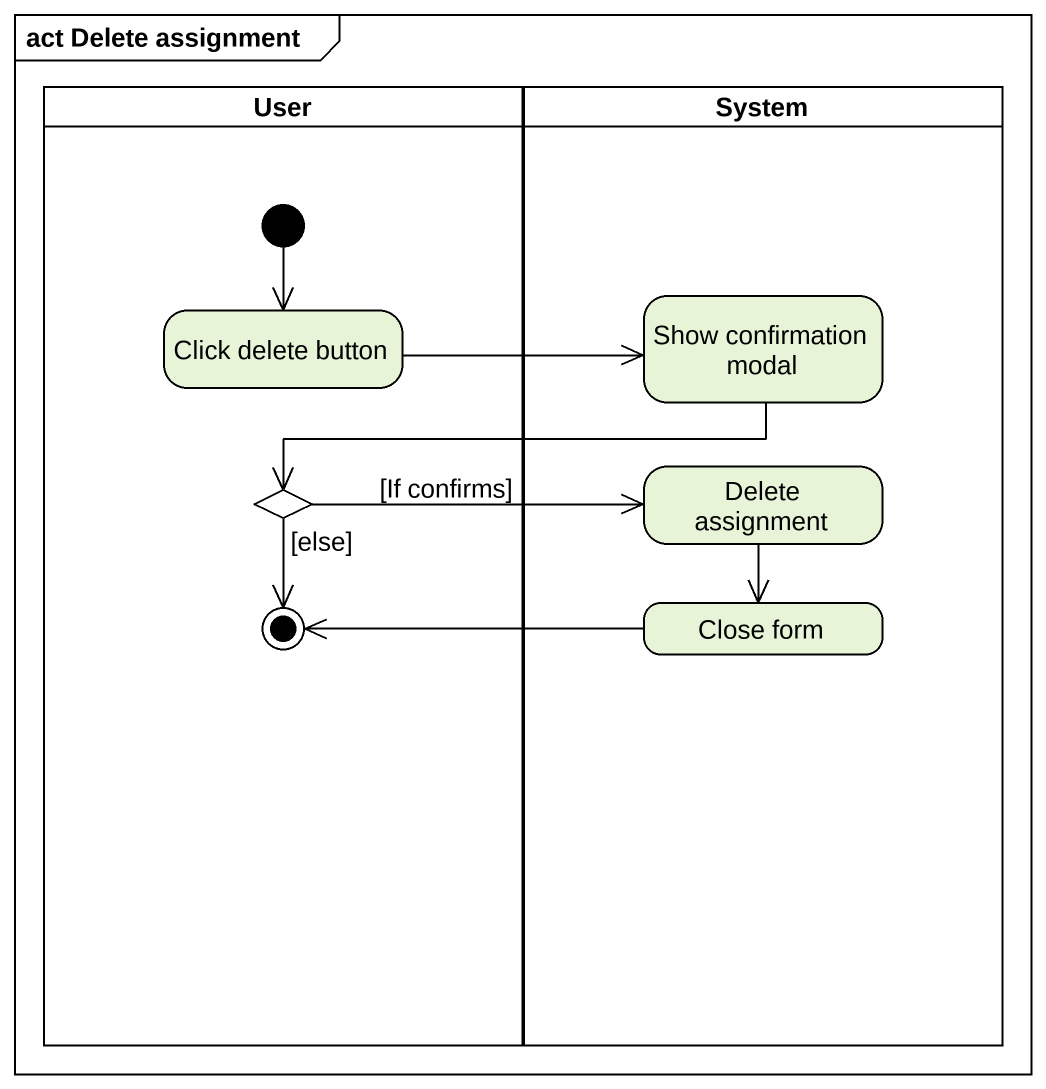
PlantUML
@startuml
mainframe act Delete assignment
hide empty description
state User <<partition>> {
  state "Click delete button" as Click_delete_button
  state choice1 <<choice>>
  state final1 <<end>>
  [*] --> Click_delete_button
}
state System <<partition>> {
  state "Show confirmation modal" as Show_confirmation_modal
  state "Delete assignment" as Delete_assignment
  state "Close form" as Close_form
}
Click_delete_button -right-> Show_confirmation_modal
Show_confirmation_modal -left-> choice1
choice1 -right-> Delete_assignment : [If confirms]
choice1 --> final1 : [else]
Delete_assignment --> Close_form
Close_form -left-> final1
@enduml
